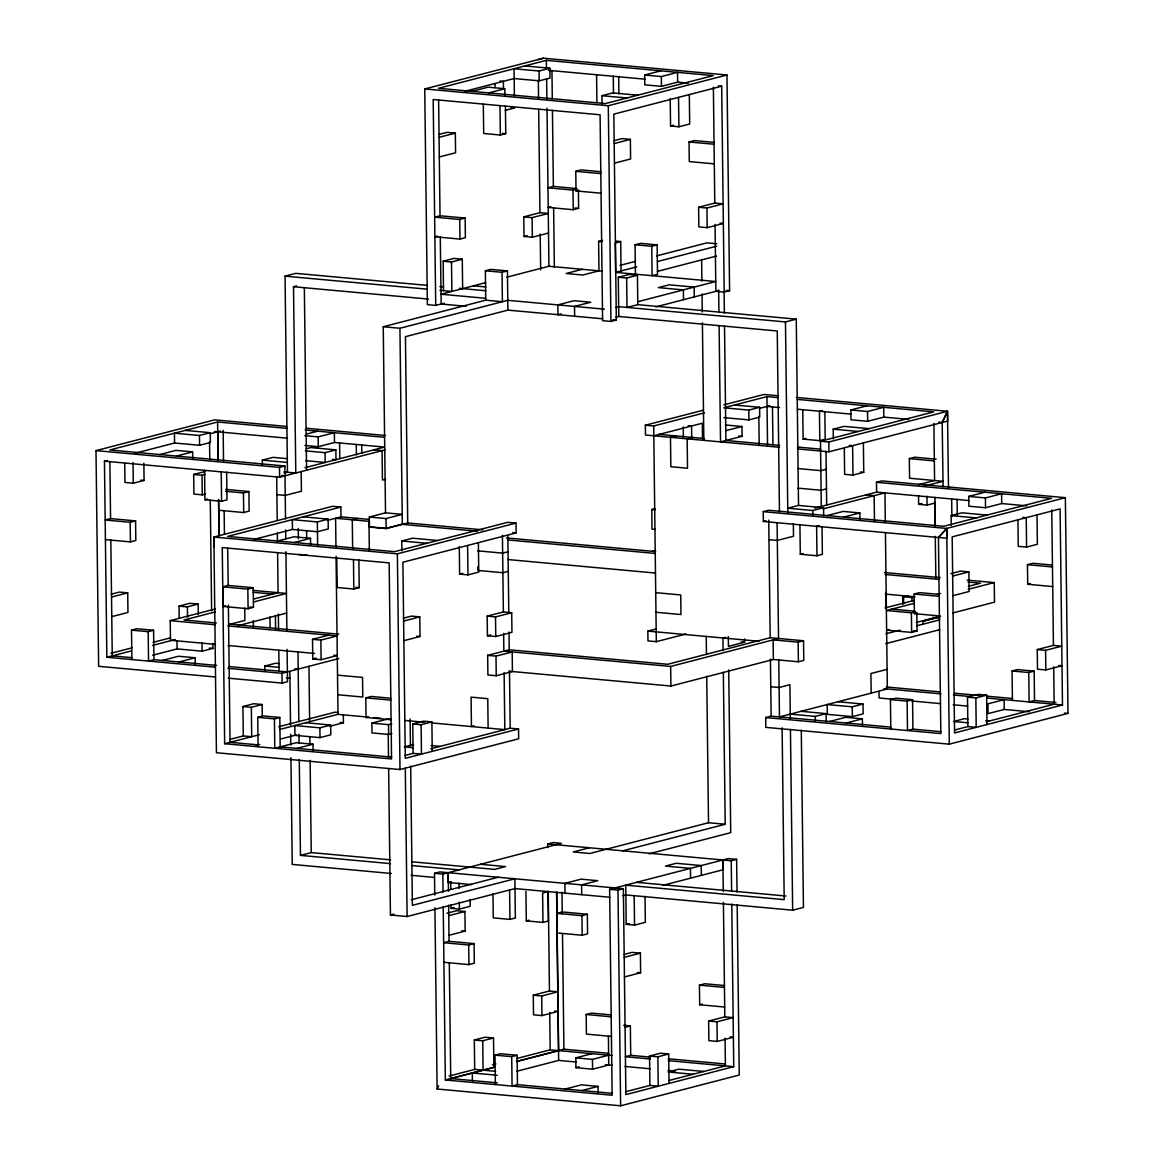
<?xml version="1.0" encoding="UTF-8"?>
<svg xmlns="http://www.w3.org/2000/svg" width="1164" height="1164" viewBox="0 0 1164 1164"><rect width="100%" height="100%" fill="white"/><g stroke="black" fill="none" stroke-linecap="round" stroke-linejoin="round"><path stroke-width="1.5" d="M737.176 904.661L739.256 1075.041L620.616 1105.8L437.126 1089.009L438.61 1085.808M765.694 717.562L940.832 733.582L938.446 537.492L946.725 528.441L1065.366 497.683L1067.999 713.387L949.3 744.16L765.81 727.369L765.694 717.562L771.135 716.151L890.882 727.107M938.504 537.477L946.725 528.441L763.235 511.651L763.351 521.457L946.841 538.248M444.27 303.222L435.714 305.405L427.377 304.648L424.744 88.944L543.472 58.2L726.962 74.991L729.595 290.68L724.197 292.077L715.86 291.32L715.045 224.477M546.338 60.353L438.464 88.304L605.367 103.581L713.226 75.616L546.338 60.353L546.44 68.531M514.386 95.855L514.066 68.749L539.077 71.033L549.874 68.24L549.99 78.046L539.194 80.84L514.095 78.541L464.829 91.316M471.915 91.374L488.094 87.184L504.783 88.697L504.856 95.244M488.604 92.902L504.783 88.697M505.292 110.362L514.532 107.961L511.171 107.655M688.361 83.139L677.652 82.164L661.472 86.354L644.783 84.826L644.667 75.02L660.846 70.829M644.667 75.02L661.356 76.548L677.535 72.357L677.652 82.164M438.813 134.471L446.903 132.376L455.328 133.147L455.575 152.76L439.308 156.936M455.328 133.147L439.075 137.337M602.021 103.872L601.919 95.695L612.701 92.902L637.727 95.186M424.744 88.944L608.306 105.735L726.962 74.991M483.322 104.105L483.686 133.511L500.36 135.039L505.758 133.642L505.423 105.953M724.197 292.077L721.68 86.194L613.821 114.145L616.338 320.042L610.94 321.439L602.603 320.682L600.086 114.785L433.197 99.507L435.714 305.405M613.937 140.699L622.027 138.603L630.364 139.374L630.597 158.973L614.417 163.164M670.217 98.343L670.566 126.018L673.636 125.232M614.185 143.565L630.364 139.374M670.566 126.018L678.903 126.789L689.685 123.995L689.321 94.575M601.046 193.224L576.02 190.925L575.787 171.326L581.185 169.915L600.842 171.719M714.303 163.862L689.277 161.578L689.044 141.964L694.442 140.568L714.099 142.372M576.602 188.553L553.366 186.415L547.982 187.811L572.994 190.11L577.038 189.063M465.134 218.061L440.108 215.777L434.725 217.173L459.736 219.458L465.134 218.061L465.367 237.674L459.984 239.071L434.958 236.787L437.649 236.088M576.02 190.925L578.726 190.227M550.907 206.726L548.215 207.425L573.241 209.724L578.624 208.312L578.406 190.489M284.365 473.035L287.45 472.235L285.049 276.159L295.831 273.351L427.29 285.384M523.771 216.868L539.951 212.677L548.288 213.448L532.108 217.639L523.771 216.868L524.004 236.481L532.355 237.238L548.535 233.047M283.87 471.915L295.787 473.006L293.503 286.722L296.587 285.922M524.004 236.481L527.248 235.637M443.513 290.651L443.164 261.245L453.945 258.437L462.283 259.208L462.646 288.614M462.283 259.208L451.501 262.002L451.85 291.422L439.919 290.316M698.604 207.279L714.783 203.074L723.12 203.846L706.941 208.036L698.604 207.279L698.851 226.878L707.188 227.649L723.368 223.459L720.021 223.153M385.517 512.829L383.247 326.749L485.723 300.181L485.359 270.776L490.757 269.379L507.431 270.906L507.911 310.119L405.436 336.687L407.72 522.971L386.142 528.558L369.468 527.03L369.337 517.034L385.517 512.829L402.206 514.357L386.026 518.562L369.337 517.034M582.291 269.306L566.111 273.496L582.8 275.024L598.98 270.834L598.616 241.414L602.661 240.366M485.359 270.776L502.048 272.303L507.431 270.906M621.052 270.965L620.688 241.545L615.305 242.941L615.654 272.361L715.744 281.513L638.148 301.622M485.723 282.634L441.069 294.216L485.752 298.304M506.791 277.178L548.928 266.25L602.312 271.139M635.428 274.166L635.064 244.76L640.462 243.349L657.136 244.877L657.5 274.297L652.102 275.693L651.753 246.273L657.136 244.877M620.005 265.377L635.631 261.333M656.467 255.935L706.839 242.869L716.849 243.785M383.247 326.749L399.936 328.277L507.795 300.312L604.363 309.158M615.654 272.361L636.679 266.905M657.529 261.507L716.573 246.201M615.698 317.277L618.782 316.477L618.302 277.265L629.098 274.471L637.436 275.228L637.785 304.648L627.003 307.442L626.639 278.021L637.436 275.228M657.456 271.358L716.515 256.051M561.193 313.858L557.949 314.702L557.832 304.895L574.012 300.705L590.701 302.233L574.521 306.423L574.638 316.23M615.581 307.471L618.666 306.67L785.467 321.933L796.263 319.14L798.533 505.423L787.752 508.217L812.763 510.516L823.559 507.722L823.661 515.885M215.558 676.997L98.634 666.303L96.001 450.613L214.642 419.855L286.606 426.431M655.667 306.918L718.552 290.622M287.29 428.396L217.595 422.008L109.736 449.973L284.874 465.993L285.529 519.013M174.571 443.004L174.455 433.197L199.466 435.482L210.262 432.688L210.378 442.495L199.597 445.288L174.571 443.004L134.471 453.393M215.282 667.176L106.855 657.267L104.454 461.177L107.161 460.478M210.902 433.59L220.433 431.117M159.774 454.557L175.953 450.352L192.627 451.879L192.715 458.412M176.448 456.07L192.627 451.879M306.35 434.114L317.685 431.175M124.723 463.418L124.955 482.449L133.293 483.206L144.074 480.412L143.87 463.112M304.837 435.671L318.179 436.893L334.359 432.702L334.475 442.495L318.296 446.7L304.953 445.477M205.49 494.002L202.26 494.846L193.908 494.074L193.675 474.461L204.995 471.536M193.675 474.461L202.012 475.232L205.242 474.388M262.366 465.047L262.307 460.144L273.089 457.35L287.392 458.66M306.219 448.766L310.846 447.573L335.858 449.857L335.989 459.664L332.409 459.329M305.419 450.861L325.076 452.651L335.858 449.857M96.001 450.613L279.491 467.39L284.874 465.993M304.968 467.695L384.527 447.078L334.475 442.495M135.591 520.89L110.565 518.606L105.182 520.002L130.193 522.287L135.591 520.89L135.824 540.503L130.441 541.9L105.415 539.616M104.454 461.177L279.607 477.196L385.153 449.842M204.544 470.329L204.908 499.749L207.599 499.05M225.583 491.295L243.451 492.939L248.907 491.528L249.14 511.127L243.698 512.538L218.73 510.239M204.908 499.749L221.582 501.277L226.98 499.865L226.631 472.191M385.517 479.248L382.432 480.048L382.083 450.643L373.731 449.871M779.502 447.282L645.467 435.016L645.336 425.209L702.925 410.295M723.863 404.868L763.991 394.465L778.381 395.775M340.877 507.053L227.62 536.415L394.421 551.678L507.679 522.316L516.03 523.087L516.147 532.879L402.889 562.241L405.29 758.331L518.533 728.97L518.664 738.776L400.009 769.535L216.431 752.73L213.885 537.041L332.54 506.296L340.877 507.053L340.994 516.86L327.302 520.41M645.336 425.209L653.688 425.98L704.511 412.798M725.332 407.4L766.931 396.618L777.654 397.608M292.455 529.445L292.339 519.639L317.365 521.923L328.146 519.129L328.263 528.936L317.481 531.73L292.455 529.445L253.97 539.412M723.79 407.807L748.816 410.092L759.597 407.298L759.714 417.105L748.932 419.898L723.906 417.614M653.804 435.787L702.343 423.201L702.532 438.77M760.252 408.186L769.753 405.727M357.683 518.387L352.285 519.784L352.648 549.19M675.877 435.918L670.479 437.315L670.842 466.72L687.517 468.248L687.167 438.828L692.551 437.431M277.658 540.984L293.837 536.793L310.526 538.321L310.599 544.854M294.347 542.511L310.526 538.321M725.798 430.68L741.977 426.49L742.094 436.296L720.531 441.884L719.105 326.138M111.278 594.178L119.368 592.083L127.705 592.84L127.953 612.453L111.773 616.644M822.133 410.514L819.441 411.227L819.791 440.632L803.116 439.104L802.753 409.699M111.526 597.045L127.705 592.84M402.322 524.164L386.142 528.354L369.468 526.826M908.851 419.404L883.825 417.105L867.646 421.31L850.957 419.782L850.84 409.975L867.02 405.785M850.84 409.975L867.529 411.503L883.709 407.313L883.825 417.105M222.819 586.831L228.217 585.434L253.243 587.718L253.476 607.332L248.092 608.728L223.066 606.444L222.819 586.831L247.845 589.115L253.243 587.718M401.886 550.805L401.769 540.998L412.551 538.204L437.577 540.489M833.337 438.974L833.22 429.167L844.002 426.373L869.028 428.658M803.116 439.104L805.808 438.406M179.198 618.23L179.052 606.124L189.834 603.316L198.171 604.087L198.302 614.461M819.791 440.632L825.189 439.235L824.854 411.547M821.289 506.311L820.489 441.243L933.746 411.881L797.325 399.398M179.052 606.124L187.389 606.881L198.171 604.087M214.001 546.847L213.885 537.041L397.375 553.831L516.03 523.087M820.489 441.243L828.826 442L947.481 411.256L948.5 487.891M131.881 659.552L131.517 630.131L136.901 628.735L153.59 630.262L153.954 659.682L148.555 661.079L148.192 631.659L153.59 630.262M223.066 606.444L225.758 605.746M215.486 644.376L170.468 640.258L170.235 620.645L215.384 608.947M253.592 599.038L278.094 592.694L277.614 552.74M797.369 448.926L828.943 451.807L947.685 421.062L947.481 411.256L796.365 397.419M215.224 611.915L183.97 620.019L216.373 622.973M253.432 602.006L286.431 593.451L253.068 590.395M655.361 529.416L652.015 529.111L651.782 509.512L655.012 508.668M336.774 558.08L337.138 587.5L353.812 589.028L359.21 587.631L358.876 559.942M110.929 653.28L131.998 647.824M153.066 642.353L170.628 637.814M508.042 551.736L502.644 553.133L477.633 550.834M826.236 469.252L820.853 470.649L797.616 468.525M106.855 657.267L131.488 650.88M152.469 645.438L175.211 639.545M238.053 625.665L286.679 613.064M459.285 546.425L459.62 574.114L462.705 573.314M923.459 485.17L926.835 485.475L943.015 481.285L909.564 478.229L909.317 458.616L914.715 457.219L936.162 459.183M152.6 655.245L177.088 648.901L202.1 651.185L212.896 648.392L212.837 643.488M459.62 574.114L467.972 574.885L478.753 572.077L478.389 542.671M844.307 448.373L844.628 474.33L852.965 475.087L863.746 472.293L863.397 442.873M162.291 660.439L178.47 656.249L195.145 657.776L195.232 664.309M508.29 571.335L502.892 572.732L477.866 570.447L477.822 566.883M826.484 488.865L821.086 490.262L797.849 488.138M178.965 661.967L195.145 657.776M763.235 511.651L768.618 510.254L943.771 526.288L1051.63 498.323L876.492 482.303L876.608 492.11L814.902 508.101M876.492 482.303L881.876 480.907L1065.366 497.683M763.351 521.457L766.043 520.759M333.937 655.216L337.284 655.521L321.104 659.712L312.767 658.955L312.519 639.342L328.699 635.151M652.291 551.27L655.521 550.441M823.239 508.857L884.946 492.867L885.309 522.272M403.355 618.2L411.445 616.105L419.782 616.876L420.029 636.475L403.85 640.68M918.411 484.704L934.59 480.514L933.892 423.478M312.519 639.342L320.857 640.098L337.036 635.908L227.853 625.926M403.602 621.067L419.782 616.876M827.007 515.594L843.187 511.403L859.861 512.931L859.949 519.464M264.883 670.944L264.825 666.041L275.606 663.247L279.185 663.567M843.682 517.122L859.861 512.931M819.311 525.633L816.619 526.332L816.968 555.752L800.294 554.224L799.93 524.804M312.767 658.955L315.997 658.111M511.709 612.715L503.372 611.958L487.192 616.149L495.529 616.905L511.709 612.715L511.942 632.328L495.762 636.519L487.425 635.762L487.192 615.887M918.541 495.398L918.643 504.318L921.873 503.474M918.643 504.318L927.068 505.089L935.158 502.993M227.897 668.34L282.008 673.287L338.768 658.577M1026.735 505.845L1001.709 503.546L985.53 507.737L968.855 506.224L968.724 496.417L984.904 492.212M968.724 496.417L985.413 497.945L1001.593 493.74L1001.709 503.546M228.159 678.161L282.125 683.093L287.508 681.697L287.115 649.396M800.294 554.224L802.985 553.526M487.425 635.762L490.67 634.918M951.235 525.415L951.104 515.608L961.901 512.815L986.912 515.099M816.968 555.752L822.366 554.34L822.031 526.666M230.006 739.387L243.291 735.939L242.927 706.533L253.708 703.725L262.133 704.496L262.278 716.617M242.927 706.533L251.351 707.305L262.133 704.496M509.09 671.235L670.901 686.047L773.362 659.479L798.388 661.778L803.786 660.381L803.538 640.767L770.175 637.712L667.714 664.28L509.235 649.774L487.672 655.361L496.01 656.132L512.189 651.942L512.422 671.541L496.242 675.731L487.905 674.975L487.672 655.114M258.102 746.75L257.739 717.344L263.137 715.947L279.811 717.475L280.175 746.881L391.584 757.08M257.739 717.344L274.428 718.872L279.811 717.475M391.075 719.745L366.049 717.461L365.816 697.847L371.2 696.45L390.857 698.255M278.691 726.758L334.97 712.179L338.302 712.484M686.12 633.958L656.321 641.67L647.97 640.913L647.853 631.106L656.481 628.866M224.652 743.694L391.555 758.957L389.154 562.881L222.266 547.604L224.652 743.694L259.412 734.717M279.52 729.508L338.026 714.303M319.867 727.82L330.663 725.027L330.78 734.833L319.998 737.627L294.972 735.328L294.856 725.536L319.867 727.82L319.998 737.627M256.313 745.324L259.79 744.422M280.699 739.009L296.383 734.935M329.485 726.351L343.424 722.742L343.322 714.58M366.049 717.461L368.741 716.762M1017.933 520.366L1018.238 546.323L1026.59 547.08L1037.371 544.286L1037.008 514.881M391.904 733.611L388.66 734.455L371.985 732.927L371.854 723.12L388.034 718.93L391.38 719.236M950.843 573.619L960.547 571.117L968.885 571.873L969.132 591.487L952.952 595.677M952.705 576.064L968.885 571.873M296.864 748.408L313.043 744.218L313.116 750.751M371.854 723.12L388.543 724.648L391.773 723.804M725.623 637.275L722.917 637.974L723.077 650.632M405.028 755.465L413.118 753.37L412.769 723.964L423.551 721.156L431.888 721.927L432.251 751.333M903.628 603.679L903.54 596.754L908.167 595.561M939.406 615.931L914.38 613.646L914.147 594.033L919.589 592.622L939.246 594.426M1052.707 586.569L1027.696 584.27L1027.448 564.671L1032.846 563.274L1052.503 565.064M412.769 723.964L421.106 724.721L431.888 721.927M903.54 596.754L911.965 597.525L915.049 596.725M744.567 638.92L744.611 642.193L728.431 646.384L728.315 636.577M884.989 607.957L914.511 600.304M937.093 594.455L940.57 593.553M968.361 586.35L980.51 583.193L967.91 582.044M503.634 633.347L503.852 651.171L670.653 666.434L778.527 638.483L777.101 522.607M914.351 603.272L886.386 610.518L911.397 612.802L915.442 611.755M968.201 589.319L994.245 582.567L994.493 602.166L952.807 612.977M474.141 725.856L471.449 726.554L471.085 697.149L487.76 698.662L488.123 728.082M773.362 659.479L773.129 639.88L798.155 642.164L803.538 640.767M914.38 613.646L917.101 612.933M1027.696 584.27L1030.387 583.571M413.526 744.494L404.286 746.895L413.22 747.71M889.325 629.433L886.619 630.131L911.645 632.416L917.043 631.019L916.825 613.195M916.33 622.434L940.643 616.12M430.84 748.772L510.196 728.213L518.533 728.97M885.95 633.769L900.019 630.131M916.956 625.737L939.712 619.845M885.644 643.692L939.726 629.666M887.099 669.344L870.919 673.534L871.167 693.147M1037.255 649.585L1053.435 645.394L1061.772 646.151L1045.592 650.341L1037.255 649.585L1037.488 669.198L1045.825 669.955L1062.005 665.764L1058.673 665.459M790.269 714.114L815.28 716.398L826.076 713.605L826.178 721.782M852.223 706.824L863.019 704.031L863.135 713.838L852.354 716.631L827.328 714.347L827.211 704.54L852.223 706.824L852.354 716.631M890.795 729.013L890.431 699.593L895.887 698.182L912.561 699.71L912.925 729.115L907.484 730.526L907.12 701.121L912.561 699.71M299.279 759.525L300.458 855.38L311.239 852.586L390.478 859.832M1012.447 700.408L1012.083 670.988L1017.481 669.591L1034.156 671.119L1034.52 700.524L1029.121 701.921L1028.772 672.516L1034.156 671.119M829.525 721.491L845.704 717.3L862.379 718.828L862.466 725.361M846.199 723.019L862.379 718.828M954.582 730.017L967.866 726.583L967.502 697.163L978.284 694.37L986.621 695.141L986.985 724.546M967.502 697.163L975.839 697.934L986.621 695.141M1004.226 709.443L988.047 713.634L987.93 703.827L1004.11 699.637L1004.226 709.443L1029.252 711.728M986.345 721.796L1054.148 704.22L1053.696 666.783M1062.485 704.977L954.567 732.956L952.181 536.866L1060.098 508.886L1062.485 704.977L987.421 698.109M434.754 895.072L434.492 873.32L439.876 871.923L623.366 888.699L625.883 1094.596L733.742 1066.646L731.763 904.021M547.706 847.581L547.662 843.958L553.06 842.547L561.397 843.318L442.829 874.077L434.492 873.32M448.446 891.217L448.227 872.68L448.256 882.472L451.341 881.672M589.362 847.77L573.183 851.961L589.872 853.488L708.512 822.73L725.201 824.258L723.339 672.341M411.343 899.757L498.177 877.249M622.725 850.826L725.201 824.258M388.645 768.516L390.435 915.006L393.912 914.118M390.435 915.006L407.124 916.534L514.983 888.583L609.805 897.255M649.076 853.823L730.716 832.667L728.722 669.897M451.021 904.865L451.065 908.327L454.149 907.527M451.065 908.327L459.402 909.099L470.183 906.305L470.111 899.379M446.874 913.245L456.579 910.728L464.931 911.499L465.163 931.098L448.984 935.289M448.751 915.69L464.931 911.499M614.941 887.928L722.815 859.978L722.931 869.784L662.738 885.382M443.222 906.581L445.346 1079.974L612.148 1095.237L609.63 889.34L615.029 887.943M609.63 889.34L617.982 890.096L623.366 888.699M547.662 843.958L731.239 860.749L736.623 859.352L737.03 891.973M492.969 893.646L493.26 917.872L509.948 919.385L515.346 917.989L514.866 878.776L412.391 905.33L410.688 766.072M525.939 891.479L526.288 920.884L528.994 920.186M622.769 895.742L625.854 894.941L792.655 910.204L803.451 907.411L801.283 730.163M474.083 943.597L449.057 941.312L443.673 942.709L468.685 944.993L474.083 943.597L474.315 963.21L468.932 964.607L443.906 962.322M542.977 922.412L548.375 921.015L548.011 891.609L542.613 893.006L542.977 922.412L526.288 920.884M587.34 914.249L562.314 911.95L556.93 913.347L581.942 915.646L587.34 914.249L587.573 933.848L582.189 935.245L557.163 932.961M782.106 727.82L784.201 899.641L625.737 885.135L626.217 924.361L629.288 923.561M626.217 924.361L634.555 925.118L645.336 922.325L645.016 896.367M623.962 954.48L632.052 952.385L640.389 953.141L640.622 972.755L624.442 976.945M624.21 957.332L640.389 953.141M533.272 995.205L549.452 991.015L557.876 991.786L541.697 995.977L533.272 995.205L533.519 1014.819L541.944 1015.59L558.123 1011.4L554.704 1011.08M449.129 1076.031L474.679 1069.41L474.315 1040.005L485.097 1037.211L493.521 1037.982L493.885 1067.388L445.346 1079.974M474.315 1040.005L482.74 1040.776L493.521 1037.982M611.435 1036.411L586.409 1034.112L586.176 1014.513L591.559 1013.116L611.231 1014.906M724.692 1007.049L699.666 1004.765L699.433 985.151L704.817 983.755L724.488 985.559M495.384 1084.542L495.02 1055.137L500.418 1053.74L517.107 1055.268L517.456 1084.673L512.073 1086.07L511.709 1056.665L517.107 1055.268M699.666 1004.765L702.372 1004.066M624.966 1027.303L630.364 1025.906L630.713 1055.326L625.33 1056.723L650.341 1059.007M492.459 1064.813L495.951 1063.896M516.947 1058.454L550.179 1049.841L611.973 1055.501M449.319 962.73L450.73 1078.577L493.885 1067.388M516.54 1061.495L563.914 1049.215L608.67 1053.304M516.627 1061.495L558.604 1050.612L556.668 891.959M708.629 1021.046L724.808 1016.856L733.145 1017.612L716.966 1021.817L708.629 1021.046L708.876 1040.66L717.213 1041.416L733.393 1037.226L730.061 1036.92M516.889 1071.229L558.633 1060.419L576.238 1062.019M608.408 1036.164L608.757 1065.002L592.578 1069.192L575.904 1067.664L575.787 1057.858L591.967 1053.667M575.787 1057.858L592.461 1059.386L608.641 1055.195M575.904 1067.664L579.134 1066.821M626.057 1091.628L649.905 1085.445L649.541 1056.039L660.337 1053.245L668.674 1054.002L669.038 1083.408M649.541 1056.039L657.878 1056.796L668.674 1054.002M565.166 1089.038L581.345 1084.848L598.034 1086.376L598.107 1092.909M581.855 1090.566L598.034 1086.376M669.213 1080.439L725.405 1065.875L725.07 1038.201M543.472 58.2L538.074 59.597M524.848 65.955L549.874 68.24M548.331 70.335L645.06 79.181M718.348 85.889L721.68 86.194M499.967 81.029L503.386 81.349L503.474 88.275M601.919 95.695L626.93 97.994M689.044 141.964L714.07 144.249M502.426 133.336L505.758 133.642M575.787 171.326L600.813 173.611M575.06 207.992L578.624 208.312M615.683 241.094L620.688 241.545M598.616 241.414L601.948 241.719M635.064 244.76L651.753 246.273M443.164 261.245L451.545 261.987M618.302 277.265L626.639 278.021M726.263 290.374L729.595 290.68M473.428 285.82L485.941 286.97M439.89 286.533L443.499 286.868M459.3 288.308L485.883 290.753M637.785 304.648L796.263 319.14M285.049 276.159L427.304 289.167M485.723 300.181L502.397 301.709L502.048 272.303M293.503 286.722L428.57 299.075M618.782 316.477L777.246 330.983L779.458 511.84M441.112 304.008L466.211 306.307M507.911 310.119L602.734 318.791M613.006 319.736L616.338 320.042M767.061 406.425L779.545 407.575M797.398 409.204L851.233 414.137M938.897 422.154L942.287 422.459L947.481 411.256L942.2 422.459L943.073 486.639M734.571 405.014L759.597 407.298M833.22 429.167L858.246 431.451M725.303 424.962L741.977 426.49M688.215 425.689L691.547 425.995L691.707 438.115M849.269 445.376L852.601 445.681L852.965 475.087M738.762 435.991L742.094 436.296M659.188 434.39L704.235 438.508M779.531 445.39L725.914 440.487L724.517 325.789M797.413 447.034L820.635 449.159M909.317 458.616L934.343 460.9M860.414 471.987L863.746 472.293M306.394 428.25L385.546 435.496M305.172 430.025L383.902 437.228M214.438 431.495L287.421 438.202M876.608 492.11L969.234 500.578M185.236 430.404L210.262 432.688M865.812 494.904L874.164 495.66L874.47 521.618M1022.894 517.369L1026.226 517.674L1026.59 547.08M951.104 515.608L976.13 517.893M798.533 505.423L823.559 507.722M305.535 460.653L325.192 462.457L325.076 452.651M262.307 460.144L287.319 462.443M281.659 475.494L285.005 475.8M651.782 509.512L655.114 509.817M140.742 480.106L144.074 480.412M225.671 489.404L248.907 491.528M276.901 494.642L285.238 495.413L301.418 491.223L301.185 471.609M768.982 539.674L777.319 540.431L793.499 536.24L793.353 523.756M1027.448 564.671L1052.474 566.955M340.994 516.86L369.352 519.45M407.72 522.971L482.784 529.838M512.815 532.574L516.147 532.879M477.386 531.235L402.322 524.367L399.936 328.277M303.12 516.845L328.146 519.129M506.427 537.928L655.623 551.576M884.451 572.513L940.25 577.62M967.255 580.094L994.245 582.567M507.577 539.921L655.245 553.438M885.077 574.463L939.101 579.41M401.769 540.998L426.781 543.282M914.147 594.033L939.159 596.317M507.81 559.535L655.478 573.052M885.309 594.077L914.118 596.71M298.566 554.442L306.918 555.199M891.769 609.121L915.006 611.246M932.742 617.458L939.683 618.084M655.71 592.651L680.736 594.949L680.984 614.548L655.958 612.264M913.464 630.699L917.043 631.019M355.878 587.325L359.21 587.631M253.039 592.287L272.696 594.091M647.853 631.106L758.986 641.277M741.279 641.888L744.611 642.193M1012.083 670.988L1028.772 672.516M249.911 606.997L253.476 607.332M416.683 636.17L420.029 636.475M228.988 624.137L338.826 634.176M228.61 624.646L244.877 620.456L244.731 607.972M170.235 620.645L215.253 624.762M886.197 686.964L940.294 691.911M954.727 693.235L979.972 695.534M987.188 696.203L1012.433 698.502M1034.52 700.524L1055.966 702.489M884 688.652L940.963 693.86M953.476 695.01L971.343 696.639M1064.405 713.052L1067.999 713.387M770.772 686.731L779.123 687.502L789.905 684.708L790.327 719.017M893.574 699.317L879.126 697.993L879.038 691.46M911.645 700.975L940.556 703.623M953.214 704.773L967.662 706.097M131.517 630.131L148.192 631.659M890.431 699.593L907.12 701.121M228.1 645.525L314.527 653.441M837.993 701.747L863.019 704.031M209.316 648.057L212.896 648.392M967.982 719.032L964.403 718.697L953.622 721.491L967.924 722.8M985.85 720.662L989.429 720.996M801.05 711.32L826.076 713.605M967.866 726.583L976.203 727.34L975.839 697.934M264.825 666.041L279.113 667.35M294.841 668.791L298.188 669.096M337.516 675.135L362.542 677.419L362.775 697.032L337.764 694.733M131.91 657.66L112.253 655.87L110.827 539.994M153.954 659.682L216.504 665.401M229.017 666.55L287.392 671.89M912.867 729.13L941.021 731.69M286.388 677.812L289.967 678.132M365.816 697.847L390.828 700.131M368.377 717.126L337.997 714.347L336.061 556.261M373.746 717.621L380.89 718.275M404.723 720.443L424.554 722.262M431.771 722.931L504.812 729.61L504.114 672.559M340.092 722.437L343.424 722.742M305.637 722.728L330.663 725.027M431.146 745.571L440.094 746.386M243.291 735.939L251.7 736.71L251.351 707.305M313.043 744.218L296.354 742.69L274.777 748.277L274.428 718.872M413.118 753.37L421.47 754.141L421.106 724.721M258.233 744.873L230.05 742.297L228.377 605.033M736.623 859.352L728.286 858.581L722.888 859.978L723.281 891.508M480.499 864.285L505.525 866.569L494.729 869.377L412.085 861.811M636.519 882.341L785.976 896.018M300.458 855.38L390.493 863.615M412.1 865.594L458.922 869.872M391.279 873.48L292.237 864.416L290.927 757.706M411.081 875.299L434.492 877.438M448.256 882.472L471.536 884.611M461.832 930.793L465.163 931.098M637.29 972.449L640.622 972.755M699.433 985.151L724.444 987.436M586.176 1014.513L611.187 1016.798M623.686 1025.295L630.364 1025.906M630.713 1055.326L650.37 1057.116M668.252 1058.76L725.434 1063.983M668.223 1060.651L733.742 1066.646M703.842 1071.462L678.816 1069.178L668.034 1071.971L693.046 1074.27M605.426 1064.696L612.351 1065.322M624.937 1066.471L650.079 1068.785M668.049 1070.429L675.236 1071.084M495.02 1055.137L511.709 1056.665M474.679 1069.41L495.602 1071.331M649.905 1085.445L658.242 1086.216L657.878 1056.796M497.334 1075.274L472.308 1072.975L472.409 1081.152M450.73 1078.577L497.203 1082.826M517.456 1084.673L612.191 1093.345M1051.776 509.905L1053.435 645.394M1045.592 650.341L1045.825 669.955M985.413 497.945L985.53 507.737M957.084 499.298L957.274 514.881M951.672 498.978L951.876 516.278M949.3 744.16L946.725 528.441L946.783 538.263M934.983 497.45L935.347 526.856M934.852 501.931L935.216 525.473M935.259 536.328L935.856 577.97M926.966 496.17L927.068 505.089M923.067 620.674L923.11 624.137M911.965 597.525L912.009 600.988M911.397 612.802L911.645 632.416M902.667 595.692L902.769 604.349M885.44 533.083L887.346 688.957L779.473 716.908L778.774 659.813M885.964 592.432L886.153 608.015M867.529 411.503L867.646 421.31M828.826 442L828.943 451.807M826.018 451.428L826.673 504.914M812.763 510.516L812.836 515.419M815.28 716.398L815.338 721.302M798.155 642.164L798.388 661.778M785.467 321.933L787.81 513.12M790.443 729.348L792.655 910.204M772.474 406.833L772.94 444.764M768.735 520.061L770.175 637.712M770.437 659.057L771.135 716.151M766.931 396.618L767.542 445.652M758.841 416.363L759.19 444.881M748.816 410.092L748.932 419.898M731.239 860.749L731.603 891.406M724.095 291.422L724.357 313.131M718.668 289.967L718.93 311.676M723.411 902.376L724.808 1016.856M713.372 87.213L714.783 203.074M706.941 208.036L707.188 227.649M716.966 1021.817L717.213 1041.416M701.63 259.499L701.892 281.208M702.052 293.866L702.27 311.952M702.401 322.806L703.842 440.356M706.242 636.446L706.461 654.532M706.723 676.24L708.512 822.73M694.282 296.907L694.166 287.101L669.154 284.816L658.358 287.61L683.384 289.909L683.501 299.701M701.354 875.372L701.237 865.565L676.211 863.281L665.43 866.074L690.456 868.359L690.572 878.165M683.239 426.97L683.355 437.344M678.539 97.369L678.903 126.789M670.653 666.434L670.901 686.047M661.356 76.548L661.472 86.354M653.688 425.98L656.321 641.67M634.191 895.713L634.555 925.118M618.681 76.606L618.884 93.906M613.268 76.271L613.472 93.571M617.982 890.096L620.616 1105.8M608.306 105.735L610.94 321.439M596.579 74.743L596.914 102.432M592.461 1059.386L592.578 1069.192M581.709 894.679L581.578 884.887L597.758 880.682L581.083 879.155L564.904 883.36L565.02 893.166M581.942 915.646L582.189 935.245M572.994 190.11L573.241 209.724M551.954 70.582L552.303 99.537M552.434 110.405L553.366 186.415M553.628 207.832L554.355 267.429M561.994 892.075L562.256 913.755M562.503 933.615L563.914 1049.215M546.644 79.21L546.891 99.129M547.007 108.179L548.928 266.25M556.581 892.453L558.633 1060.419M539.077 71.033L539.194 80.84M538.335 80.287L538.554 98.416M538.685 109.3L539.951 212.677M540.212 234.08L540.649 269.917M548.244 891.158L549.452 991.015M549.714 1012.404L550.179 1049.841M532.108 217.639L532.355 237.238M541.697 995.977L541.944 1015.59M507.853 535.687L508.784 612.337M509.017 631.95L509.235 649.774M509.497 671.162L510.196 728.213M500.011 105.618L500.36 135.039M509.585 889.98L509.948 919.385M502.426 535.309L503.372 611.958M495.006 84.041L495.049 87.504M495.529 616.905L495.762 636.519M496.01 656.132L496.242 675.731M482.74 1040.776L483.089 1070.182M467.608 545.465L467.972 574.885M459.736 219.458L459.984 239.071M468.685 944.993L468.932 964.607M459.082 883.141L459.154 888.336M459.314 902.173L459.402 909.099M450.744 882.385L450.832 889.296M448.62 905.199L449.057 941.312M438.61 99.9L440.036 216.853M440.283 236.83L441.185 304.022M442.829 874.077L443.048 892.133M434.914 907.76L437.126 1089.009M410.121 719.046L410.441 746.182M405.305 768.24L407.124 916.534M397.375 553.831L400.009 769.535M386.026 518.562L386.142 528.558M388.543 724.648L388.66 734.455M388.223 734.149L388.514 757.662M369.323 550.717L368.959 521.312L335.596 518.256L335.96 547.211M361.698 444.823L361.8 453.48M356.271 444.502L356.402 454.877M353.463 559.608L353.812 589.028M339.597 442.975L339.786 458.543M320.857 640.098L321.104 659.712M318.179 436.893L318.296 446.7M317.365 521.923L317.612 545.48M304.342 287.537L306.568 470.212M308.969 666.303L309.624 720.56M309.828 736.827L309.915 744.072M310.119 760.339L311.239 852.586M306.612 530.973L306.699 537.899M298.26 528.485L298.377 538.859M297.969 651.796L298.828 721.549M298.973 734.208L299.09 743.243M289.88 671.599L290.534 725.157M290.651 734.208L290.782 745.047M285.66 529.911L285.777 538.99M285.922 551.692L286.882 630.364M279.491 467.39L279.607 477.196M282.008 673.287L282.125 683.093M276.683 476.818L277.207 520.061M277.367 532.777L277.469 541.857M278.356 614.025L278.545 629.608M278.807 650.37L279.054 671.133M275.402 615.509L275.577 629.346M269.961 616.92L270.092 627.294M253.345 620.572L253.432 627.498M247.845 589.115L248.092 608.728M243.451 492.939L243.698 512.538M227.678 547.997L228.217 585.434M223.168 430.404L223.532 460.711M224.143 510.647L224.434 534.189M221.218 471.857L221.582 501.277M217.77 431.8L218.119 460.333L217.595 422.008M209.564 441.942L209.782 460.086M210.277 500.04L211.63 610.794M202.012 475.232L202.26 494.846M199.466 435.482L199.597 445.288M202.012 643.008L202.1 651.185M187.389 606.881L187.52 617.269M176.986 640.724L177.088 648.901M133.045 462.443L133.293 483.206M130.193 522.287L130.441 541.9M109.867 461.555L110.565 518.606M936.263 617.778L922.979 621.212L936.351 617.778M219.036 535.586L218.599 499.545L218.978 535.6"/></g></svg>
